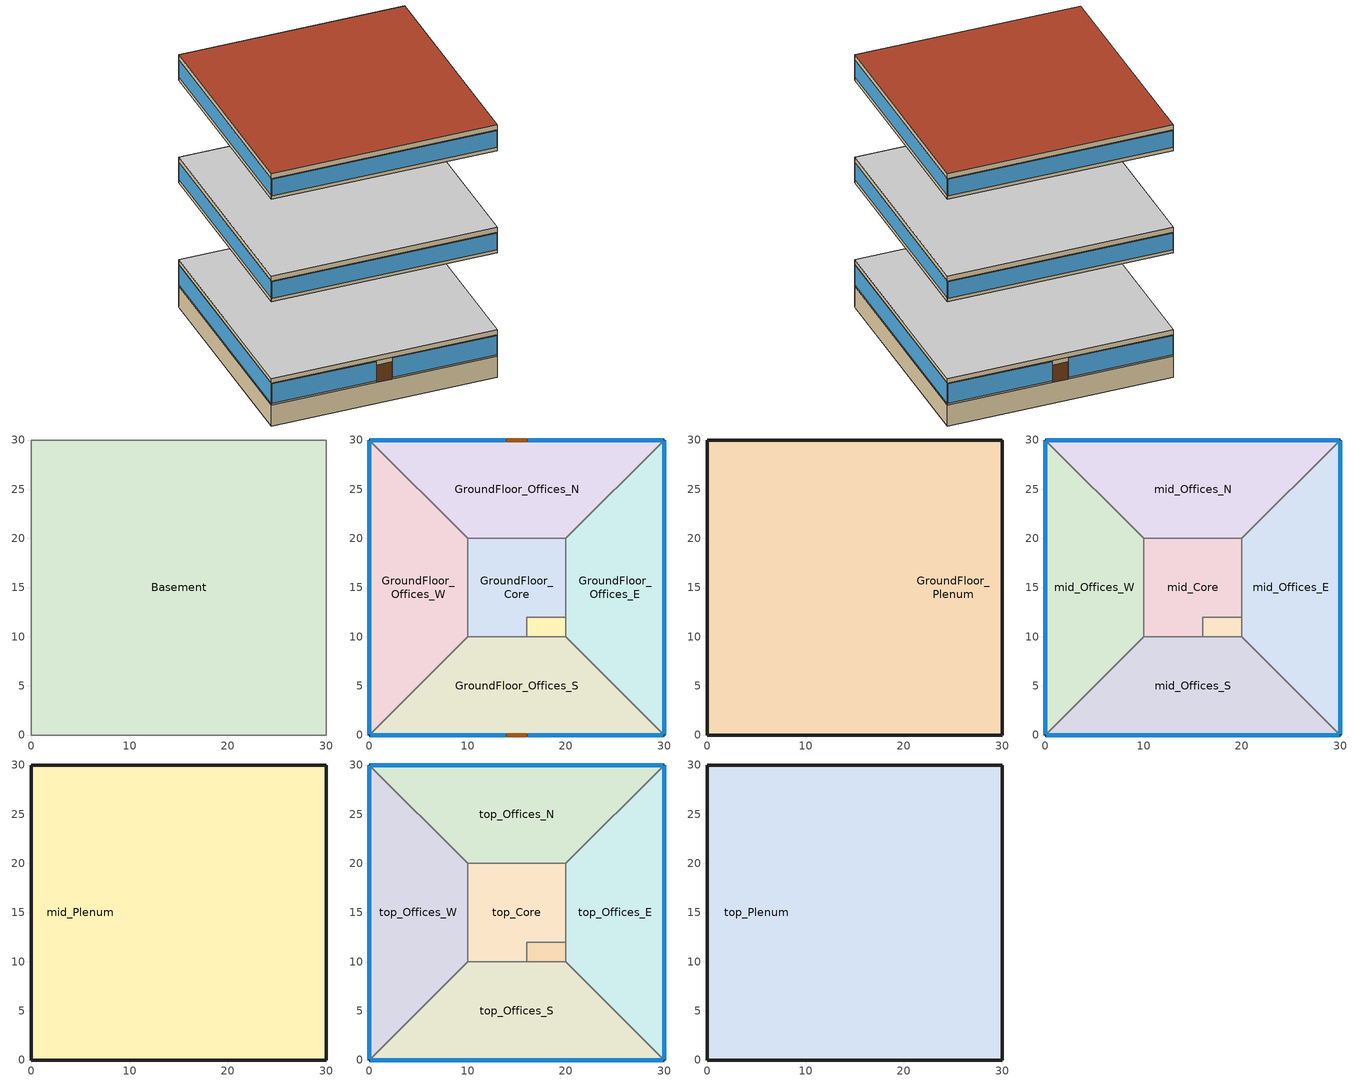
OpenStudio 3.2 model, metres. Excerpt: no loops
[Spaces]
Basement
 floor adiabatic: 30,30 30,0 0,0 0,30 z-3
 wall adiabatic: 30,0 30,30 0,30 0,0 30,0 z-3:0
GroundFloor_Core
 floor to Basement: 20,20 20,12 16,12 16,10 10,10 10,20 z0
 wall to GroundFloor_Offices_W: 10,20 10,10 z0:3.15
 wall to GroundFloor_DataCenter: 16,10 16,12 20,12 z0:3.15
 wall to GroundFloor_Offices_E: 20,12 20,20 z0:3.15
 wall to GroundFloor_Offices_N: 20,20 10,20 z0:3.15
 wall to GroundFloor_Offices_S: 10,10 16,10 z0:3.15
GroundFloor_Offices_W
 floor to Basement: 0,30 10,20 10,10 0,0 z0
 wall outside: 0,30 0,0 z0:3.15
 wall to GroundFloor_Offices_S (Construction Air Boundary): 0,0 10,10 z0:3.15
 wall to GroundFloor_Offices_N (Construction Air Boundary): 10,20 0,30 z0:3.15
 window: 0,29.9 0,0.1 z0.25:3.05
GroundFloor_Offices_N
 floor to Basement: 30,30 20,20 10,20 0,30 z0
 wall outside: 30,30 0,30 z0:3.15
 wall to GroundFloor_Offices_E (Construction Air Boundary): 20,20 30,30 z0:3.15
 window: 29.9,30 16.1,30 / 13.9,30 0.1,30 z0.25:3.05
 door: 16,30 14,30 z0:2.5
GroundFloor_DataCenter
 floor to Basement: 20,12 20,10 16,10 16,12 z0
 wall to GroundFloor_Offices_E: 20,10 20,12 z0:3.15
 wall to GroundFloor_Offices_S: 16,10 20,10 z0:3.15
GroundFloor_Offices_E
 floor to Basement: 30,30 30,0 20,10 20,20 z0
 wall outside: 30,0 30,30 z0:3.15
 wall to GroundFloor_Offices_S (Construction Air Boundary): 20,10 30,0 z0:3.15
 window: 30,0.1 30,29.9 z0.25:3.05
GroundFloor_Offices_S
 floor to Basement: 20,10 30,0 0,0 10,10 z0
 wall outside: 0,0 30,0 z0:3.15
 window: 0.1,0 13.9,0 / 16.1,0 29.9,0 z0.25:3.05
 door: 14,0 16,0 z0:2.5
GroundFloor_Plenum
 floor to GroundFloor_Offices_E: 30,30 30,0 20,10 20,20 z3.15
 floor to GroundFloor_DataCenter: 20,12 20,10 16,10 16,12 z3.15
 floor to GroundFloor_Offices_W: 0,30 10,20 10,10 0,0 z3.15
 floor to GroundFloor_Offices_S: 20,10 30,0 0,0 10,10 z3.15
 floor to GroundFloor_Core: 20,20 20,12 16,12 16,10 10,10 10,20 z3.15
 floor to GroundFloor_Offices_N: 30,30 20,20 10,20 0,30 z3.15
 wall outside: 0,30 0,0 30,0 30,30 0,30 z3.15:3.85
 ceiling adiabatic: 30,0 30,30 0,30 0,0 z3.85
mid_Offices_S
 floor adiabatic: 20,10 30,0 0,0 10,10 z14.95
 wall outside: 0,0 30,0 z14.95:17.95
 wall to mid_Offices_W (Construction Air Boundary): 10,10 0,0 z14.95:17.95
 wall to mid_DataCenter: 20,10 16,10 z14.95:17.95
 wall to mid_Core: 16,10 10,10 z14.95:17.95
 wall to mid_Offices_E (Construction Air Boundary): 30,0 20,10 z14.95:17.95
 window: 0.1,0 29.9,0 z15.45:17.85
mid_DataCenter
 floor adiabatic: 20,12 20,10 16,10 16,12 z14.95
 wall to mid_Core: 20,12 16,12 16,10 z14.95:17.95
 wall to mid_Offices_E: 20,10 20,12 z14.95:17.95
mid_Offices_W
 floor adiabatic: 0,30 10,20 10,10 0,0 z14.95
 wall outside: 0,30 0,0 z14.95:17.95
 wall to mid_Core: 10,10 10,20 z14.95:17.95
 wall to mid_Offices_N (Construction Air Boundary): 10,20 0,30 z14.95:17.95
 window: 0,29.9 0,0.1 z15.45:17.85
mid_Offices_E
 floor adiabatic: 30,30 30,0 20,10 20,20 z14.95
 wall outside: 30,0 30,30 z14.95:17.95
 wall to mid_Offices_N (Construction Air Boundary): 30,30 20,20 z14.95:17.95
 wall to mid_Core: 20,20 20,12 z14.95:17.95
 window: 30,0.1 30,29.9 z15.45:17.85
mid_Core
 floor adiabatic: 20,20 20,12 16,12 16,10 10,10 10,20 z14.95
 wall to mid_Offices_N: 20,20 10,20 z14.95:17.95
mid_Offices_N
 floor adiabatic: 30,30 20,20 10,20 0,30 z14.95
 wall outside: 30,30 0,30 z14.95:17.95
 window: 29.9,30 0.1,30 z15.45:17.85
mid_Plenum
 floor to mid_Offices_W: 0,30 10,20 10,10 0,0 z17.95
 floor to mid_DataCenter: 20,12 20,10 16,10 16,12 z17.95
 floor to mid_Offices_S: 20,10 30,0 0,0 10,10 z17.95
 floor to mid_Core: 20,20 20,12 16,12 16,10 10,10 10,20 z17.95
 floor to mid_Offices_N: 30,30 20,20 10,20 0,30 z17.95
 floor to mid_Offices_E: 30,30 30,0 20,10 20,20 z17.95
 wall outside: 30,0 30,30 0,30 0,0 30,0 z17.95:18.65
 ceiling adiabatic: 30,0 30,30 0,30 0,0 z18.65
top_Offices_E
 floor adiabatic: 30,30 30,0 20,10 20,20 z29.75
 wall outside: 30,0 30,30 z29.75:32.75
 wall to top_Offices_S (Construction Air Boundary): 20,10 30,0 z29.75:32.75
 wall to top_DataCenter: 20,12 20,10 z29.75:32.75
 wall to top_Offices_N (Construction Air Boundary): 30,30 20,20 z29.75:32.75
 wall to top_Core: 20,20 20,12 z29.75:32.75
 window: 30,0.1 30,29.9 z30.25:32.65
top_Offices_S
 floor adiabatic: 20,10 30,0 0,0 10,10 z29.75
 wall outside: 0,0 30,0 z29.75:32.75
 wall to top_Offices_W (Construction Air Boundary): 10,10 0,0 z29.75:32.75
 wall to top_DataCenter: 20,10 16,10 z29.75:32.75
 wall to top_Core: 16,10 10,10 z29.75:32.75
 window: 0.1,0 29.9,0 z30.25:32.65
top_DataCenter
 floor adiabatic: 20,12 20,10 16,10 16,12 z29.75
 wall to top_Core: 20,12 16,12 16,10 z29.75:32.75
top_Offices_W
 floor adiabatic: 0,30 10,20 10,10 0,0 z29.75
 wall outside: 0,30 0,0 z29.75:32.75
 wall to top_Core: 10,10 10,20 z29.75:32.75
 wall to top_Offices_N (Construction Air Boundary): 10,20 0,30 z29.75:32.75
 window: 0,29.9 0,0.1 z30.25:32.65
top_Core
 floor adiabatic: 20,20 20,12 16,12 16,10 10,10 10,20 z29.75
 wall to top_Offices_N: 20,20 10,20 z29.75:32.75
top_Offices_N
 floor adiabatic: 30,30 20,20 10,20 0,30 z29.75
 wall outside: 30,30 0,30 z29.75:32.75
 window: 29.9,30 0.1,30 z30.25:32.65
top_Plenum
 floor to top_Offices_W: 0,30 10,20 10,10 0,0 z32.75
 floor to top_DataCenter: 20,12 20,10 16,10 16,12 z32.75
 floor to top_Offices_S: 20,10 30,0 0,0 10,10 z32.75
 floor to top_Core: 20,20 20,12 16,12 16,10 10,10 10,20 z32.75
 floor to top_Offices_N: 30,30 20,20 10,20 0,30 z32.75
 floor to top_Offices_E: 30,30 30,0 20,10 20,20 z32.75
 wall outside: 30,0 30,30 0,30 0,0 30,0 z32.75:33.45
 roof outside: 30,0 30,30 0,30 0,0 z33.45
[Site]
BRUSSELS: Latitude {deg}=50.9; Longitude {deg}=4.53; Time Zone {hr}=1; Elevation {m}=58; Terrain=City
[Building]
Office: North Axis {deg}=0; Nominal Floor to Floor Height {m}=3.7; Space Type=Offices; Default Construction Set=Building_Construction Set; Default Schedule Set=Building; Standards Number of Stories=10; Standards Number of Above Ground Stories=9; Standards Building Type=Office; Nominal Floor to Ceiling Height {m}=3
[ClimateZones]
Climate Zone Institution Name 1=ASHRAE; Climate Zone Document Name 1=ANSI/ASHRAE Standard 169; Climate Zone Document Year 1=2006; Climate Zone Institution Name 2=CEC; Climate Zone Document Name 2=California Climate Zone Descriptions; Climate Zone Document Year 2=1995
[SizingPeriod:DesignDay] Barometric Pressure {Pa}=100630; Wind Direction {deg}=60; Sky Clearness=0; Rain Indicator=0; Snow Indicator=0; Day of Month=21; Daylight Saving Time Indicator=0; Humidity Indicating Type=Wetbulb; Dry-Bulb Temperature Range Modifier Type=DefaultMultipliers
Name | Maximum Dry-Bulb Temperature {C} | Daily Dry-Bulb Temperature Range {deltaC} | Humidity Indicating Conditions at Maximum Dry-Bulb | Wind Speed {m/s} | Month | Day Type | Solar Model Indicator | ASHRAE Taub | ASHRAE Taud
BRUSSELS Ann Htg 99.6% Condns DB | -7.7 | 0 | -7.7 | 3.1 | 1 | WinterDesignDay | ASHRAEClearSky
BRUSSELS Ann Clg .4% Condns DB=>MWB | 29 | 9.2 | 20.1 | 3.3 | 7 | SummerDesignDay | ASHRAETau | 0.47 | 1.919
[Material]
Name | Roughness | Thickness {m} | Conductivity {W/m-K} | Density {kg/m3} | Specific Heat {J/kg-K} | Thermal Absorptance | Solar Absorptance | Visible Absorptance
Std Wood | MediumSmooth | 0.15 | 0.12 | 540 | 1210 | 0.9 | 0.7 | 0.7
F13 Built-up roofing | Rough | 0.0095 | 0.16 | 1120 | 1460 | 0.9 | 0.7
Gypsum_13mm | Smooth | 0.0127 | 0.16 | 800 | 1090 | 0.9 | 0.7 | 0.5
_Floor_Concrete200mm | MediumRough | 0.2 | 1.4 | 2100 | 840
METAL Door Medium 18Ga_1; METAL Door Medium 18Ga_2 | Smooth | 0.0013106 | 45.3149 | 7833.03 | 502.08 | 0.8 | 0.5 | 0.5
_Spandrel_Equivalent | Smooth | 0.205 | 0.081 | 536 | 1085
_Ceiling | Smooth | 0.02 | 0.057 | 288 | 1339 |  |  | 0.2
_Wall_Concrete300mm | MediumRough | 0.3 | 1.4 | 2100 | 840
[Material:NoMass]
Name | Roughness | Thermal Resistance {m2-K/W} | Thermal Absorptance | Solar Absorptance | Visible Absorptance
Carpet pad | VeryRough | 0.22 | 0.9 | 0.7 | 0.8
Roof_Insulation | MediumSmooth | 5.31 | 0.9 | 0.7 | 0.7
AIR [4] | Smooth | 0.293129 | 0.8 | 0.5 | 0.5
[Construction]
_WoodFurnitures: Std Wood
_DropCeiling: _Ceiling
_ConcreteSlab_200mm: _Floor_Concrete200mm
_Concrete_300mm: _Wall_Concrete300mm
_Roof: F13 Built-up roofing, Roof_Insulation, _Floor_Concrete200mm
_ConcreteAndCarpet: Carpet pad, _Floor_Concrete200mm
_Gypsum13_Concrete200mm_Gypsum13: Gypsum_13mm, _Floor_Concrete200mm, Gypsum_13mm
_ExtDoor_Main entrance; sg_2_coated: SG_2_coated
_Door_Metal: METAL Door Medium 18Ga_1, AIR [4], METAL Door Medium 18Ga_2
_Spandrel_Equivalent: _Spandrel_Equivalent
dg_init_bronze: DG_init_bronze
[DefaultConstructionSet]
Name | Default Exterior Surface Constructions | Default Interior Surface Constructions | Default Ground Contact Surface Constructions | Default Exterior SubSurface Constructions | Default Interior SubSurface Constructions | Adiabatic Surface Construction
Building_Construction Set | Default Surface Constructions 4 | Default Surface Constructions 5 | Default Surface Constructions 6 | Default Sub Surface Constructions 3 | Default Sub Surface Constructions 4 | _Concrete_300mm
Basement_Construction Set | Default Surface Constructions 1 | Default Surface Constructions 2 | Default Surface Constructions 3 | Default Sub Surface Constructions 1 | Default Sub Surface Constructions 2
Plenum_Construction Set | Default Surface Constructions 16 | Default Surface Constructions 17 | Default Surface Constructions 18 | Default Sub Surface Constructions 11 | Default Sub Surface Constructions 12 | _ConcreteSlab_200mm
Offices_North_Construction Set | Default Surface Constructions 19 | Default Surface Constructions 20 | Default Surface Constructions 21 | Default Sub Surface Constructions 13 | Default Sub Surface Constructions 14
[DefaultSurfaceConstructions]
Name | Roof Ceiling Construction | Floor Construction | Wall Construction
Default Surface Constructions 1; Default Surface Constructions 3; Default Surface Constructions 6; Default Surface Constructions 16; Default Surface Constructions 18; Default Surface Constructions 19; Default Surface Constructions 20; Default Surface Constructions 21
Default Surface Constructions 2 | _ConcreteAndCarpet
Default Surface Constructions 4 | _Roof | _ConcreteAndCarpet | _Spandrel_Equivalent
Default Surface Constructions 5 | _DropCeiling | _ConcreteAndCarpet | _Gypsum13_Concrete200mm_Gypsum13
Default Surface Constructions 17 |  | _DropCeiling
[DefaultSubSurfaceConstructions]
Name | Fixed Window Construction | Door Construction
Default Sub Surface Constructions 1; Default Sub Surface Constructions 2; Default Sub Surface Constructions 11; Default Sub Surface Constructions 12; Default Sub Surface Constructions 14
Default Sub Surface Constructions 3 | dg_init_bronze | _ExtDoor_Main entrance
Default Sub Surface Constructions 4 |  | _Door_Metal
Default Sub Surface Constructions 13 | dg_init_bronze
[Construction:AirBoundary]
Construction Air Boundary: 0
[WindowMaterial:Shade]
Isotiss_Thermal Curtain and Air Wall: Solar Transmittance=0.12; Solar Reflectance=0.71; Visible Transmittance=0.12; Visible Reflectance=0.7; Thermal Hemispherical Emissivity=0.9; Thermal Transmittance=0.05; Thickness {m}=0.01; Conductivity {W/m-K}=0.046
[WindowMaterial:SimpleGlazingSystem]
Name | U-Factor {W/m2-K} | Solar Heat Gain Coefficient | Visible Transmittance
DG_init_bronze | 2.71 | 0.46 | 0.36
SG_2_coated | 3.1 | 0.4 | 0.7
[ThermalZone] Use Ideal Air Loads=No
Name | Multiplier | Primary Daylighting Control | Fraction of Zone Controlled by Primary Daylighting Control | Thermostat | Humidistat
top_Offices_W_TZ | 1 | top_Offices_W daylighting control | 1 | Perimeter_mid_ZN_4 DualSPSched | Zone Control Humidistat 21
Basement_TZ | 1 |  |  | Basement DualSPSched | Zone Control Humidistat 1
GroundFloor_Core_TZ | 1 |  |  | Core_bottom DualSPSched | Zone Control Humidistat 2
top_Core_TZ | 1 |  |  | Core_mid DualSPSched | Zone Control Humidistat 16
GroundFloor_Offices_N_TZ | 1 |  | 1 | Perimeter_bot_ZN_3 DualSPSched | Zone Control Humidistat 6
GroundFloor_Offices_E_TZ | 1 | GroundFloor_Offices_E daylighting control | 1 | Perimeter_bot_ZN_2 DualSPSched | Zone Control Humidistat 5
GroundFloor_Hall_S_TZ | 1 | GroundFloor_Offices_S daylighting control | 1 | Perimeter_bot_ZN_1 DualSPSched | Zone Control Humidistat 4
GroundFloor_Offices_W_TZ | 1 | GroundFloor_Offices_W daylighting control | 1 | Perimeter_bot_ZN_4 DualSPSched | Zone Control Humidistat 7
top_Offices_N_TZ | 1 |  | 1 | Perimeter_mid_ZN_3 DualSPSched | Zone Control Humidistat 19
top_Offices_E_TZ | 1 | top_Offices_E daylighting control | 1 | Perimeter_mid_ZN_2 DualSPSched | Zone Control Humidistat 18
top_Offices_S_TZ | 1 | top_Offices_S daylighting control | 1 | Perimeter_mid_ZN_1 DualSPSched | Zone Control Humidistat 20
GroundFloor_Plenum_TZ | 1 |  |  | Thermostat Setpoint Dual Setpoint 1 | Zone Control Humidistat 8
mid_Plenum_TZ | 7 |  |  | Thermostat Setpoint Dual Setpoint 2 | Zone Control Humidistat 15
top_Plenum_TZ | 1 |  |  | Thermostat Setpoint Dual Setpoint 3 | Zone Control Humidistat 22
GroundFloor_DataCenter_TZ | 1 |  |  | DataCenter Cooling Setpoints Dual SP Control | Zone Control Humidistat 3
top_DataCenter_TZ | 1 |  |  | ThermostatSetpoint:DualSetpoint #1 | Zone Control Humidistat 17
mid_Offices_W_TZ | 7 | mid_Offices_W daylighting control | 1 | Perimeter_mid_ZN_4 DualSPSched 1 | Zone Control Humidistat 14
mid_Core_TZ | 7 |  |  | Core_mid DualSPSched 1 | Zone Control Humidistat 9
mid_Offices_N_TZ | 7 |  | 1 | Perimeter_mid_ZN_3 DualSPSched 1 | Zone Control Humidistat 12
mid_Offices_S_TZ | 7 | mid_Offices_S daylighting control | 1 | Perimeter_mid_ZN_1 DualSPSched 1 | Zone Control Humidistat 13
mid_DataCenter_TZ | 7 |  |  | ThermostatSetpoint:DualSetpoint #4 | Zone Control Humidistat 10
mid_Offices_E_TZ | 7 | mid_Offices_E daylighting control | 1 | Perimeter_mid_ZN_2 DualSPSched 1 | Zone Control Humidistat 11
[Sizing:Zone] Zone Cooling Design Supply Air Temperature Input Method=SupplyAirTemperature; Zone Cooling Design Supply Air Temperature {C}=13; Zone Cooling Design Supply Air Temperature Difference {deltaC}=11.11; Zone Heating Design Supply Air Temperature Input Method=SupplyAirTemperature; Zone Heating Design Supply Air Temperature {C}=40; Zone Heating Design Supply Air Temperature Difference {deltaC}=11.11; Zone Cooling Design Supply Air Humidity Ratio {kg-H2O/kg-air}=0.0085; Zone Heating Design Supply Air Humidity Ratio {kg-H2O/kg-air}=0.008; Cooling Design Air Flow Method=DesignDay; Heating Design Air Flow Method=DesignDay; Account for Dedicated Outdoor Air System=No; Dedicated Outdoor Air System Control Strategy=NeutralSupplyAir; Dedicated Outdoor Air Low Setpoint Temperature for Design {C}=autosize; Dedicated Outdoor Air High Setpoint Temperature for Design {C}=autosize
Name | Cooling Design Air Flow Rate {m3/s} | Cooling Minimum Air Flow {m3/s} | Cooling Minimum Air Flow Fraction | Heating Design Air Flow Rate {m3/s}
Basement_TZ | 0 | 0 | 0 | 0
GroundFloor_Plenum_TZ; mid_Plenum_TZ; top_Plenum_TZ
[ThermostatSetpoint:DualSetpoint]
Name | Heating Setpoint Temperature Schedule | Cooling Setpoint Temperature Schedule
Perimeter_mid_ZN_4 DualSPSched; Core_bottom DualSPSched; Core_mid DualSPSched; Perimeter_bot_ZN_3 DualSPSched; Perimeter_bot_ZN_2 DualSPSched; Perimeter_bot_ZN_1 DualSPSched; Perimeter_bot_ZN_4 DualSPSched; Perimeter_mid_ZN_3 DualSPSched; Perimeter_mid_ZN_2 DualSPSched; Perimeter_mid_ZN_1 DualSPSched; Perimeter_mid_ZN_4 DualSPSched 1; Core_mid DualSPSched 1; Perimeter_mid_ZN_3 DualSPSched 1; Perimeter_mid_ZN_1 DualSPSched 1; Perimeter_mid_ZN_2 DualSPSched 1 | _Heating_21 | _Cooling_26
Basement DualSPSched; Thermostat Setpoint Dual Setpoint 1; Thermostat Setpoint Dual Setpoint 2; Thermostat Setpoint Dual Setpoint 3
DataCenter Cooling Setpoints Dual SP Control; ThermostatSetpoint:DualSetpoint #1; ThermostatSetpoint:DualSetpoint #4 | Heating_DC | Cooling_DC
[InternalMass:Definition] Construction=_WoodFurnitures
Name | Design Level Calculation Method | Surface Area {m2} | Surface Area per Person {m2/person}
Core_InternalMass | SurfaceArea | 10
Offices_InternalMass | SurfaceArea/Person |  | 2
[People:Definition] Fraction Radiant=0.3; Mean Radiant Temperature Calculation Type=ZoneAveraged
Name | Number of People Calculation Method | People per Space Floor Area {person/m2} | Enable ASHRAE 55 Comfort Warnings | Thermal Comfort Model Type 1 | Space Floor Area per Person {m2/person} | Thermal Comfort Model Type 2
Basement_Density | People/Area | 0 | No | AdaptiveCEN15251
Core_Density | Area/Person |  | Yes | AdaptiveCEN15251 | 2
Offices_Density | Area/Person |  | Yes | AdaptiveASH55 | 10 | AdaptiveCEN15251
[Lights:Definition] Design Level Calculation Method=Watts/Area; Fraction Visible=0.18; Return Air Fraction=0; Return Air Fraction Calculated from Plenum Temperature=No
Name | Watts per Space Floor Area {W/m2} | Fraction Radiant
Basement_Suspended lighting | 3 | 0.42
Core_Recessed ligting | 6 | 0.37
Offices_Recessed ligting | 8 | 0.37
DataCenter_Recessed ligting | 0 | 0.37
[ElectricEquipment:Definition] Fraction Latent=0; Fraction Lost=0
Name | Design Level Calculation Method | Design Level {W} | Fraction Radiant | Watts per Space Floor Area {W/m2} | Watts per Person {W/person}
Core_Equipments_Elevators | EquipmentLevel | 80 | 0.5
Core_Equipments_Plug | Watts/Area |  | 0.5 | 3
Office_Equipments_Plugs | Watts/Person |  | 0.22 |  | 150
DataCenter_Plugs | Watts/Area |  | 0.5 | 200
[Exterior:FuelEquipment:Definition]
Name | Design Level {W}
Elevators Definition | 244444
Elevators_Lights_Fan Definition | 752
[Exterior:FuelEquipment] Fuel Use Type=Electricity
Name | Exterior Fuel Equipment Definition | Schedule
Elevators | Elevators Definition | BLDG_ELEVATORS
Elevators_Lights_Fan | Elevators_Lights_Fan Definition | ELEV_LIGHT_FAN_SCH_ADD_DF
[DesignSpecification:OutdoorAir] Outdoor Air Flow Rate {m3/s}=0
Name | Outdoor Air Flow per Floor Area {m3/s-m2} | Outdoor Air Flow per Person {m3/s-person} | Outdoor Air Method | Outdoor Air Flow Air Changes per Hour {1/hr}
DSOA Basement | 0.00031
DSOA Core | 0 | 0.0007
DSOA_Offices | 0 | 0.006
DSOA DataCenter | 0.00043 | 0 | Sum | 0
DSOA_Hall to per-area to per-area to per-area | 0.00040625 | 0 | Sum | 0
DSOA_Offices to per-area to per-area to per-area | 0.00075 | 0 | Sum | 0
[Space]
Name | Space Type | Building Story | Thermal Zone | Design Specification Outdoor Air Object | Part of Total Floor Area
Basement | Basement spaces | Basement 1 | Basement_TZ | DSOA Basement
GroundFloor_Plenum | Plenums | Building Story 1 | GroundFloor_Plenum_TZ |  | No
mid_Offices_S | Offices | Building Story 2 | mid_Offices_S_TZ | DSOA_Offices to per-area to per-area to per-area
mid_DataCenter | Data Centers | Building Story 2 | mid_DataCenter_TZ
mid_Offices_W | Offices | Building Story 2 | mid_Offices_W_TZ | DSOA_Offices to per-area to per-area to per-area
mid_Offices_E | Offices | Building Story 2 | mid_Offices_E_TZ | DSOA_Offices to per-area to per-area to per-area
mid_Core | Core spaces | Building Story 2 | mid_Core_TZ
mid_Plenum | Plenums | Building Story 2 | mid_Plenum_TZ |  | No
mid_Offices_N | Offices North | Building Story 2 | mid_Offices_N_TZ | DSOA_Offices to per-area to per-area to per-area
top_Plenum | Plenums | Building Story 3 | top_Plenum_TZ |  | No
GroundFloor_Core | Core spaces | Building Story 1 | GroundFloor_Core_TZ | DSOA Core
GroundFloor_Offices_W |  | Building Story 1 | GroundFloor_Offices_W_TZ | DSOA_Offices to per-area to per-area to per-area
GroundFloor_Offices_N | Offices North | Building Story 1 | GroundFloor_Offices_N_TZ | DSOA_Offices to per-area to per-area to per-area
GroundFloor_DataCenter | Data Centers | Building Story 1 | GroundFloor_DataCenter_TZ
GroundFloor_Offices_E |  | Building Story 1 | GroundFloor_Offices_E_TZ | DSOA_Offices to per-area to per-area to per-area
GroundFloor_Offices_S | Offices | Building Story 1 | GroundFloor_Hall_S_TZ | DSOA_Hall to per-area to per-area to per-area
top_Offices_E | Offices | Building Story 3 | top_Offices_E_TZ | DSOA_Offices to per-area to per-area to per-area
top_Offices_S | Offices | Building Story 3 | top_Offices_S_TZ | DSOA_Offices to per-area to per-area to per-area
top_DataCenter | Data Centers | Building Story 3 | top_DataCenter_TZ
top_Offices_W | Offices | Building Story 3 | top_Offices_W_TZ | DSOA_Offices to per-area to per-area to per-area
top_Core | Core spaces | Building Story 3 | top_Core_TZ
top_Offices_N | Offices North | Building Story 3 | top_Offices_N_TZ | DSOA_Offices to per-area to per-area to per-area
Space 1
[DefaultScheduleSet]
Corridors: People Activity Level Schedule=_Activity_corridors_People; Other Equipment Schedule=_Elevators
Data Center: Lighting Schedule=_Lighting_DC; Electric Equipment Schedule=_Equipments_DC
Basement: People Activity Level Schedule=_Activity_corridors_People; Lighting Schedule=_Lighting_Basement; Number of People Schedule=_Occupancy_Misc
Building: People Activity Level Schedule=_Activity_Office_People; Lighting Schedule=_Lighting; Number of People Schedule=_Occupancy_Offices_full; Hours of Operation Schedule=HVAC_Operation; Infiltration Schedule=_Infil_Quarter On
Offices: Electric Equipment Schedule=_Office_Equipments_full
[SpaceType]
Name | Default Schedule Set | Design Specification Outdoor Air Object | Default Construction Set
Offices | Offices | DSOA_Offices
Core spaces | Corridors | DSOA Core
Data Centers | Data Center | DSOA DataCenter
Basement spaces | Basement | DSOA Basement
Plenums |  |  | Plenum_Construction Set
Offices North | Offices | DSOA_Offices | Offices_North_Construction Set
[BuildingStory]
Name | Nominal Z Coordinate {m} | Nominal Floor to Floor Height {m} | Default Construction Set
Basement 1 | -3 | 3 | Basement_Construction Set
Building Story 2 | 14.95 | 3.85
Building Story 3 | 29.75 | 3.85
Building Story 1 | 0 | 3.85
[SpaceInfiltration:DesignFlowRate] Design Flow Rate Calculation Method=Flow/ExteriorArea; Flow per Exterior Surface Area {m3/s-m2}=0.0003
Name | Space or SpaceType
Offices_Infiltration | Offices
Basement_Infiltration | Basement spaces
Offices_Infiltration 1 | Offices North
[People] Multiplier=1
Name | People Definition | Space or SpaceType
People 1 | Basement_Density | Basement spaces
People 2 | Core_Density | Core spaces
People 5 | Offices_Density | Offices
People 6 | Offices_Density | Offices North
[Lights] Fraction Replaceable=1
Name | Lights Definition | Space or SpaceType
Lights 1 | Basement_Suspended lighting | Basement spaces
Lights 2 | Core_Recessed ligting | Core spaces
Lights 3 | DataCenter_Recessed ligting | Data Centers
Lights 5 | Offices_Recessed ligting | Offices
Lights 6 | Offices_Recessed ligting | Offices North
[ElectricEquipment]
Name | Electric Equipment Definition | Space or SpaceType
Electric Equipment 2 | Core_Equipments_Elevators | Core spaces
Electric Equipment 3 | Core_Equipments_Plug | Core spaces
Electric Equipment 4 | DataCenter_Plugs | Data Centers
Electric Equipment 6 | Office_Equipments_Plugs | Offices
Electric Equipment 7 | Office_Equipments_Plugs | Offices North
[InternalMass] Multiplier=1
Name | Internal Mass Definition | Space or SpaceType
Internal Mass 1 | Core_InternalMass | Core spaces
Internal Mass 3 | Offices_InternalMass | Offices
Internal Mass 4 | Offices_InternalMass | Offices North
[AvailabilityManager:NightCycle] Applicability Schedule=Always On Discrete; Control Type=CycleOnAny; Thermostat Tolerance {deltaC}=1; Cycling Run Time {s}=3600
Availability Manager Night Cycle 1; Availability Manager Night Cycle 2; Availability Manager Night Cycle 3; Availability Manager Night Cycle 4; Availability Manager Night Cycle 5; Availability Manager Night Cycle 6; Availability Manager Night Cycle 7; Availability Manager Night Cycle 8
[ZoneControl:Humidistat]
Zone Control Humidistat 1; Zone Control Humidistat 2; Zone Control Humidistat 3; Zone Control Humidistat 4; Zone Control Humidistat 5; Zone Control Humidistat 6; Zone Control Humidistat 7; Zone Control Humidistat 8; Zone Control Humidistat 9; Zone Control Humidistat 10; Zone Control Humidistat 11; Zone Control Humidistat 12; Zone Control Humidistat 13; Zone Control Humidistat 14; Zone Control Humidistat 15; Zone Control Humidistat 16; Zone Control Humidistat 17; Zone Control Humidistat 18; Zone Control Humidistat 19; Zone Control Humidistat 20; Zone Control Humidistat 21; Zone Control Humidistat 22
[ShadingControl] Shading Type=InteriorShade; Shading Device Material=Isotiss_Thermal Curtain and Air Wall; Shading Control Type=OnNightIfLowOutdoorTempAndOffDay; Schedule=Thermal curtain_Off; Setpoint=15; Shading Control Is Scheduled=Yes; Multiple Surface Control Type=Group
Name | Sub Surface Name 1 | Sub Surface Name 2
GroundFloor_Offices_E_Shading_Control | GroundFloor_E_Window
GroundFloor_Hall_S_Shading_Control | GroundFloor_S_Window 1 | GroundFloor_S_Window 2
GroundFloor_Offices_W_Shading_Control | GroundFloor_W_Window
mid_Offices_E_Shading_Control | mid_E_Window
mid_Offices_S_Shading_Control | mid_S_Window
mid_Offices_W_Shading_Control | mid_W_Window
top_Offices_E_Shading_Control | top_E_Window
top_Offices_S_Shading_Control | top_S_Window
top_Offices_W_Shading_Control | top_W_Window
[EnergyManagementSystem:Sensor] Output Variable or Output Meter Index Key=Environment; Output Variable or Output Meter=Site Outdoor Air Drybulb Temperature
OAT; OAT_1; OAT_2
[EnergyManagementSystem:Actuator] Actuated Component Type=Schedule:Year; Actuated Component Control Type=Schedule Value
Name | Actuated Component
SYS15ZoneDOASHtgSch0; SYS15ZoneDOASHtgSch0_1; SYS15ZoneDOASHtgSch0_2 | _Heating_21
SYS15ZoneDOASClgSch0; SYS15ZoneDOASClgSch0_1; SYS15ZoneDOASClgSch0_2 | _Cooling_26
[EnergyManagementSystem:Program]
SYS15ZoneDOASOptimumStartProg0: IF DaylightSavings==0 && DayOfWeek>1 && Hour==5 && OAT<23.9 && OAT>1.7; SET SYS15ZoneDOASClgSch0 = 29.4; SET SYS15ZoneDOASHtgSch0 = 15.6; ELSEIF DaylightSavings==0 && DayOfWeek==1 && Hour==7 && OAT<23.9 && OAT>1.7; SET SYS15ZoneDOASClgSch0 = 29.4; SET SYS15ZoneDOASHtgSch0 = 15.6; ELSEIF DaylightSavings==1 && DayOfWeek>1 && Hour==4 && OAT<23.9 && OAT>1.7; SET SYS15ZoneDOASClgSch0 = 29.4; SET SYS15ZoneDOASHtgSch0 = 15.6; ELSEIF DaylightSavings==1 && DayOfWeek==1 && Hour==6 && OAT<23.9 && OAT>1.7; SET SYS15ZoneDOASClgSch0 = 29.4; SET SYS15ZoneDOASHtgSch0 = 15.6; ELSE; SET SYS15ZoneDOASClgSch0 = NULL; SET SYS15ZoneDOASHtgSch0 = NULL; ENDIF
SYS15ZoneDOASOptimumStartProg0_1: IF DaylightSavings==0 && DayOfWeek>1 && Hour==5 && OAT_1<23.9 && OAT_1>1.7; SET SYS15ZoneDOASClgSch0_1 = 29.4; SET SYS15ZoneDOASHtgSch0_1 = 15.6; ELSEIF DaylightSavings==0 && DayOfWeek==1 && Hour==7 && OAT_1<23.9 && OAT_1>1.7; SET SYS15ZoneDOASClgSch0_1 = 29.4; SET SYS15ZoneDOASHtgSch0_1 = 15.6; ELSEIF DaylightSavings==1 && DayOfWeek>1 && Hour==4 && OAT_1<23.9 && OAT_1>1.7; SET SYS15ZoneDOASClgSch0_1 = 29.4; SET SYS15ZoneDOASHtgSch0_1 = 15.6; ELSEIF DaylightSavings==1 && DayOfWeek==1 && Hour==6 && OAT_1<23.9 && OAT_1>1.7; SET SYS15ZoneDOASClgSch0_1 = 29.4; SET SYS15ZoneDOASHtgSch0_1 = 15.6; ELSE; SET SYS15ZoneDOASClgSch0_1 = NULL; SET SYS15ZoneDOASHtgSch0_1 = NULL; ENDIF
SYS15ZoneDOASOptimumStartProg0_2: IF DaylightSavings==0 && DayOfWeek>1 && Hour==5 && OAT_2<23.9 && OAT_2>1.7; SET SYS15ZoneDOASClgSch0_2 = 29.4; SET SYS15ZoneDOASHtgSch0_2 = 15.6; ELSEIF DaylightSavings==0 && DayOfWeek==1 && Hour==7 && OAT_2<23.9 && OAT_2>1.7; SET SYS15ZoneDOASClgSch0_2 = 29.4; SET SYS15ZoneDOASHtgSch0_2 = 15.6; ELSEIF DaylightSavings==1 && DayOfWeek>1 && Hour==4 && OAT_2<23.9 && OAT_2>1.7; SET SYS15ZoneDOASClgSch0_2 = 29.4; SET SYS15ZoneDOASHtgSch0_2 = 15.6; ELSEIF DaylightSavings==1 && DayOfWeek==1 && Hour==6 && OAT_2<23.9 && OAT_2>1.7; SET SYS15ZoneDOASClgSch0_2 = 29.4; SET SYS15ZoneDOASHtgSch0_2 = 15.6; ELSE; SET SYS15ZoneDOASClgSch0_2 = NULL; SET SYS15ZoneDOASHtgSch0_2 = NULL; ENDIF
[EnergyManagementSystem:ProgramCallingManager]
SYS15ZoneDOASOptimumStartCallingManager0: BeginTimestepBeforePredictor; SYS15ZoneDOASOptimumStartProg0
SYS15ZoneDOASOptimumStartCallingManager0 1: BeginTimestepBeforePredictor; SYS15ZoneDOASOptimumStartProg0_1
SYS15ZoneDOASOptimumStartCallingManager0 2: BeginTimestepBeforePredictor; SYS15ZoneDOASOptimumStartProg0_2
[Daylighting:Control] Position Z-Coordinate {m}=0.762; Illuminance Setpoint {lux}=484.376; Lighting Control Type=Continuous/Off; Minimum Input Power Fraction for Continuous Dimming Control=0.3; Minimum Light Output Fraction for Continuous Dimming Control=0.2
Name | Space | Position X-Coordinate {m} | Position Y-Coordinate {m}
mid_Offices_S daylighting control | mid_Offices_S | 15 | 5
mid_Offices_W daylighting control | mid_Offices_W | 5 | -15
GroundFloor_Offices_W daylighting control | GroundFloor_Offices_W | 5 | -15
mid_Offices_E daylighting control | mid_Offices_E | -5 | 15
GroundFloor_Offices_E daylighting control | GroundFloor_Offices_E | -5 | 15
GroundFloor_Offices_S daylighting control | GroundFloor_Offices_S | 15 | 5
top_Offices_E daylighting control | top_Offices_E | -5 | 15
top_Offices_S daylighting control | top_Offices_S | 15 | 5
top_Offices_W daylighting control | top_Offices_W | 5 | -15
[Schedule:Compact]
BLDG_ELEVATORS; ELEV_LIGHT_FAN_SCH_ADD_DF: Through: 12/31, For: SummerDesignDay, Until: 24:00, 0.5, For: WinterDesignDay, Until: 24:00, 0.05, For: AllOtherDays, Until: 04:00, 0.05, Until: 05:00, 0.1, Until: 06:00, 0.2, Until: 07:00, 0.4, Until: 09:00, 0.5, Until: 10:00, 0.35, Until: 16:00, 0.15, Until: 17:00, 0.35, Until: 19:00, 0.5, Until: 21:00, 0.4, Until: 22:00, 0.3, Until: 23:00, 0.2, Until: 24:00, 0.1
[Schedule:Constant]
Always On Discrete: Value=1
[Schedule:Day]
Large Office Bldg Occ Default Schedule: 6, 0, 0, 7, 0, 0.1, 8, 0, 0.2, 12, 0, 0.95, 13, 0, 0.5, 17, 0, 0.95, 18, 0, 0.7, 20, 0, 0.4, 22, 0, 0.1, 23, 0, 0.05, 24, 0, 0
Large Office Bldg Occ Summer Design Day; Office Bldg Occ Summer Design Day 1: 6, 0, 0, 22, 0, 1, 24, 0, 0.05
Large Office Bldg Occ Winter Design Day; Large Office Bldg Light Winter Design Day; Large Office Bldg Equip Winter Design Day; Office Bldg Occ Winter Design Day 1; Office Bldg Occ Rule 1 Day Schedule 1; Large Office Bldg Occ Rule 1 Day Schedule 2; Office Bldg Occ Rule 1 Day Schedule 3; Schedule Day 18; Schedule Day 24; Schedule Day 26; Large Office Bldg Light Winter Design Day 1; Large Office Bldg Equip Winter Design Day 1; Large Office Bldg Light Winter Design Day 3; Large Office Bldg Light Rule 1 Day Schedule 8; Large Office Bldg Light Rule 2 Day Schedule 3; Schedule Day 36; Schedule Day 8: 24, 0, 0
Large Office Bldg Occ Rule 1 Day Schedule: 7, 0, 0, 18, 0, 0.05, 24, 0, 0
Large Office Bldg Occ Rule 2 Day Schedule: 7, 0, 0, 8, 0, 0.1, 12, 0, 0.3, 17, 0, 0.1, 19, 0, 0.05, 24, 0, 0
Large Office Activity Default Schedule; Large Office Activity Summer Design Day; Large Office Activity Winter Design Day: 24, 0, 115
Large Office Bldg Light Default Schedule: 6, 0, 0.05, 7, 0, 0.1, 8, 0, 0.3, 18, 0, 0.85, 19, 0, 0.45, 21, 0, 0.3, 22, 0, 0.2, 23, 0, 0.1, 24, 0, 0.05
Large Office Bldg Light Summer Design Day; Large Office Bldg Equip Summer Design Day; Large Office Infil Quarter On Rule 1 Day Schedule; Schedule Day 16; Large Office Bldg Equip Summer Design Day 1; Large Office Bldg Light Summer Design Day 3: 24, 0, 1
Large Office Bldg Light Rule 1 Day Schedule; Large Office Bldg Light Rule 1 Day Schedule 2; Large Office Bldg Light Rule 1 Day Schedule 3; Large Office Bldg Light Rule 1 Day Schedule 4; Large Office Bldg Light Rule 1 Day Schedule 7: 24, 0, 0.05
Large Office Bldg Light Rule 2 Day Schedule: 6, 0, 0.05, 8, 0, 0.1, 12, 0, 0.3, 17, 0, 0.15, 24, 0, 0.05
Large Office Bldg Equip Default Schedule: 6, 0, 0.3, 8, 0, 0.4, 12, 0, 0.85, 13, 0, 0.75, 17, 0, 0.85, 18, 0, 0.5, 19, 0, 0.4, 24, 0, 0.3
Large Office Bldg Equip Rule 1 Day Schedule: 24, 0, 0.3
Large Office Bldg Equip Rule 2 Day Schedule: 7, 0, 0.3, 8, 0, 0.4, 12, 0, 0.5, 19, 0, 0.4, 24, 0, 0.3
Large Office Infil Quarter On Default Schedule: 6, 0, 1, 21, 0, 0.25, 24, 0, 1
Large Office Infil Quarter On Summer Design Day: 6, 0, 1, 22, 0, 0.25, 24, 0, 1
Large Office Infil Quarter On Winter Design Day: 6, 0, 1, 18, 0, 0.25, 24, 0, 1
Large Office Infil Quarter On Rule 2 Day Schedule: 8, 0, 1, 18, 0, 0.25, 24, 0, 1
Office Bldg Occ Default Schedule 1: 6, 0, 0, 7, 0, 0.1, 8, 0, 0.15, 12, 0, 0.7, 13, 0, 0.35, 17, 0, 0.7, 18, 0, 0.5, 20, 0, 0.3, 22, 0, 0.1, 24, 0, 0.05
Office Bldg Occ Rule 2 Day Schedule 1: 7, 0, 0, 8, 0, 0.1, 12, 0, 0.2, 17, 0, 0.1, 19, 0, 0.05, 24, 0, 0
Large Office Bldg Equip Rule 1 Day Schedule 2: 24, 0, 0.2
Schedule Day 1: 7, 0, 0, 8, 0, 0.35, 9, 0, 0.7, 10, 0, 0.45, 11, 0, 0.4, 12, 0, 0.45, 13, 0, 0.6, 14, 0, 0.5, 16, 0, 0.4, 17, 0, 0.5, 18, 0, 0.6, 19, 0, 0.2, 20, 0, 0.1, 22, 0, 0.04, 24, 0, 0
Schedule Day 17; Large Office Bldg Light Summer Design Day 1: 24, 0, 0.5
Schedule Day 22: 7, 0, 0, 9, 0, 0.15, 11, 0, 0.2, 12, 0, 0.25, 13, 0, 0.2, 15, 0, 0.1, 18, 0, 0.05, 24, 0, 0
Large Office Activity Default Schedule 1; Large Office Activity Summer Design Day 1; Large Office Activity Winter Design Day 1: 24, 0, 145
Large Office Bldg Light Default Schedule 1: 6, 0, 0.05, 8, 0, 0.25, 18, 0, 0.5, 20, 0, 0.25, 24, 0, 0.05
Large Office Bldg Light Rule 2 Day Schedule 1: 8, 0, 0.05, 14, 0, 0.1, 24, 0, 0.05
Large Office Bldg Equip Default Schedule 1: 8, 0, 0.75, 18, 0, 0.95, 24, 0, 0.75
Large Office Bldg Equip Rule 1 Day Schedule 3; Large Office Bldg Equip Rule 1 Day Schedule 4; Large Office Bldg Equip Rule 2 Day Schedule 1: 24, 0, 0.75
Large Office Bldg Light Default Schedule 3: 6, 0, 0, 7, 0, 0.1, 15, 45, 0.2, 17, 0, 0.1, 24, 0, 0
Schedule Day 2; Schedule Day 27; Schedule Day 28; Schedule Day 30; Schedule Day 31; Schedule Day 32; Schedule Day 33; Schedule Day 34: 24, 0, 27
Large Office ClgSetp Default Schedule 5: 6, 0, 29, 21, 0, 26, 24, 0, 29
Large Office ClgSetp Summer Design Day 5: 6, 0, 29, 22, 0, 26, 24, 0, 29
Large Office ClgSetp Winter Design Day 5: 24, 0, 25
Large Office ClgSetp Rule 1 Day Schedule 11; Large Office ClgSetp Rule 1 Day Schedule 12: 24, 0, 29
Large Office ClgSetp Rule 2 Day Schedule 5: 8, 0, 29, 18, 0, 26, 24, 0, 29
Schedule Day 3: 6, 0, 0, 21, 0, 1, 24, 0, 0
Schedule Day 38: 8, 0, 0, 18, 0, 1, 24, 0, 0
Large Office HtgSetp Default Schedule 5: 6, 0, 17, 21, 0, 21, 24, 0, 17
Large Office HtgSetp Summer Design Day 5; Large Office HtgSetp Rule 1 Day Schedule 11; Large Office HtgSetp Rule 1 Day Schedule 12: 24, 0, 17
Large Office HtgSetp Winter Design Day 5: 24, 0, 21
Large Office HtgSetp Rule 2 Day Schedule 5: 8, 0, 17, 18, 0, 21, 24, 0, 17
[Schedule:Ruleset]
Name | Default Day Schedule | Summer Design Day Schedule | Winter Design Day Schedule | Holiday Schedule
_Occupancy_Offices_full | Large Office Bldg Occ Default Schedule | Large Office Bldg Occ Summer Design Day | Large Office Bldg Occ Winter Design Day | Large Office Bldg Occ Rule 1 Day Schedule 2
_Activity_Office_People | Large Office Activity Default Schedule | Large Office Activity Summer Design Day | Large Office Activity Winter Design Day
_Lighting | Large Office Bldg Light Default Schedule | Large Office Bldg Light Summer Design Day | Large Office Bldg Light Winter Design Day | Large Office Bldg Light Rule 1 Day Schedule 2
_Office_Equipments_full | Large Office Bldg Equip Default Schedule | Large Office Bldg Equip Summer Design Day | Large Office Bldg Equip Winter Design Day | Large Office Bldg Equip Rule 1 Day Schedule 2
_Infil_Quarter On | Large Office Infil Quarter On Default Schedule | Large Office Infil Quarter On Summer Design Day | Large Office Infil Quarter On Winter Design Day | Schedule Day 16
_Occupancy_Misc | Office Bldg Occ Default Schedule 1 | Office Bldg Occ Summer Design Day 1 | Office Bldg Occ Winter Design Day 1 | Office Bldg Occ Rule 1 Day Schedule 3
_Elevators | Schedule Day 1 | Schedule Day 17 | Schedule Day 18 | Schedule Day 26
_Activity_corridors_People | Large Office Activity Default Schedule 1 | Large Office Activity Summer Design Day 1 | Large Office Activity Winter Design Day 1
_Lighting_Basement | Large Office Bldg Light Default Schedule 1 | Large Office Bldg Light Summer Design Day 1 | Large Office Bldg Light Winter Design Day 1 | Large Office Bldg Light Rule 1 Day Schedule 3
_Equipments_DC | Large Office Bldg Equip Default Schedule 1 | Large Office Bldg Equip Summer Design Day 1 | Large Office Bldg Equip Winter Design Day 1 | Large Office Bldg Equip Rule 1 Day Schedule 3
_Lighting_DC | Large Office Bldg Light Default Schedule 3 | Large Office Bldg Light Summer Design Day 3 | Large Office Bldg Light Winter Design Day 3 | Large Office Bldg Light Rule 1 Day Schedule 7
Cooling_DC | Schedule Day 2 | Schedule Day 30 | Schedule Day 28 | Schedule Day 27
Heating_DC | Schedule Day 31 | Schedule Day 32 | Schedule Day 33 | Schedule Day 34
_Cooling_26 | Large Office ClgSetp Default Schedule 5 | Large Office ClgSetp Summer Design Day 5 | Large Office ClgSetp Winter Design Day 5 | Large Office ClgSetp Rule 1 Day Schedule 11
HVAC_Operation | Schedule Day 3
Thermal curtain_Off | Schedule Day 8
_Heating_21 | Large Office HtgSetp Default Schedule 5 | Large Office HtgSetp Summer Design Day 5 | Large Office HtgSetp Winter Design Day 5 | Large Office HtgSetp Rule 1 Day Schedule 11
[Schedule:Rule]
Name | Schedule Ruleset | Rule Order | Day Schedule | Apply Sunday | Apply Monday | Apply Tuesday | Apply Wednesday | Apply Thursday | Apply Friday | Apply Saturday | Date Specification Type | Start Month | Start Day | End Month | End Day
_Occupancy_Offices_full_Sundays | _Occupancy_Offices_full | 0 | Large Office Bldg Occ Rule 1 Day Schedule | Yes | No | No | No | No | No | No | DateRange | 1 | 1 | 12 | 31
_Occupancy_Offices_full_Saturdays | _Occupancy_Offices_full | 1 | Large Office Bldg Occ Rule 2 Day Schedule | No | No | No | No | No | No | Yes | DateRange | 1 | 1 | 12 | 31
Lighting_Sundays | _Lighting | 0 | Large Office Bldg Light Rule 1 Day Schedule | Yes | No | No | No | No | No | No | DateRange | 1 | 1 | 12 | 31
Lighting_Saturdays | _Lighting | 1 | Large Office Bldg Light Rule 2 Day Schedule | No | No | No | No | No | No | Yes | DateRange | 1 | 1 | 12 | 31
Equipments_Sundays | _Office_Equipments_full | 0 | Large Office Bldg Equip Rule 1 Day Schedule | Yes | No | No | No | No | No | No | DateRange | 1 | 1 | 12 | 31
Equipments_Saturdays | _Office_Equipments_full | 1 | Large Office Bldg Equip Rule 2 Day Schedule | No | No | No | No | No | No | Yes | DateRange | 1 | 1 | 12 | 31
Infil_Sundays | _Infil_Quarter On | 0 | Large Office Infil Quarter On Rule 1 Day Schedule | Yes | No | No | No | No | No | No | DateRange | 1 | 1 | 12 | 31
Infil_Saturdays | _Infil_Quarter On | 1 | Large Office Infil Quarter On Rule 2 Day Schedule | No | No | No | No | No | No | Yes | DateRange | 1 | 1 | 12 | 31
Occupancy_Misc_Sundays | _Occupancy_Misc | 0 | Office Bldg Occ Rule 1 Day Schedule 1 | Yes | No | No | No | No | No | No | DateRange | 1 | 1 | 12 | 31
Occupancy_Misc_Saturdays | _Occupancy_Misc | 1 | Office Bldg Occ Rule 2 Day Schedule 1 | No | No | No | No | No | No | Yes | DateRange | 1 | 1 | 12 | 31
Elevators_Saturdays | _Elevators | 1 | Schedule Day 22 |  |  |  |  |  |  | Yes
Elevators_Sundays | _Elevators | 0 | Schedule Day 24 | Yes
Lighting_Basement_Sundays | _Lighting_Basement | 0 | Large Office Bldg Light Rule 1 Day Schedule 4 | Yes | No | No | No | No | No | No | DateRange | 1 | 1 | 12 | 31
Lighting_Basement_Saturdays | _Lighting_Basement | 1 | Large Office Bldg Light Rule 2 Day Schedule 1 | No | No | No | No | No | No | Yes | DateRange | 1 | 1 | 12 | 31
Equipments_DC_Sundays | _Equipments_DC | 0 | Large Office Bldg Equip Rule 1 Day Schedule 4 | Yes | No | No | No | No | No | No | DateRange | 1 | 1 | 12 | 31
Equipments_DC_Saturdays | _Equipments_DC | 1 | Large Office Bldg Equip Rule 2 Day Schedule 1 | No | No | No | No | No | No | Yes | DateRange | 1 | 1 | 12 | 31
Lighting_DC_Sundays | _Lighting_DC | 0 | Large Office Bldg Light Rule 1 Day Schedule 8 | Yes | No | No | No | No | No | No | DateRange | 1 | 1 | 12 | 31
Lighting_DC_Saturdays | _Lighting_DC | 1 | Large Office Bldg Light Rule 2 Day Schedule 3 | No | No | No | No | No | No | Yes | DateRange | 1 | 1 | 12 | 31
Cooling_26_Sundays | _Cooling_26 | 0 | Large Office ClgSetp Rule 1 Day Schedule 12 | Yes | No | No | No | No | No | No | DateRange | 1 | 1 | 12 | 31
Cooling_26_Saturdays | _Cooling_26 | 1 | Large Office ClgSetp Rule 2 Day Schedule 5 | No | No | No | No | No | No | Yes | DateRange | 1 | 1 | 12 | 31
Sundays | HVAC_Operation | 1 | Schedule Day 36 | Yes | No | No | No | No | No | No
Saturdays | HVAC_Operation | 0 | Schedule Day 38 |  | No | No | No | No | No | Yes
Heating_21_Sundays | _Heating_21 | 0 | Large Office HtgSetp Rule 1 Day Schedule 12 | Yes | No | No | No | No | No | No | DateRange | 1 | 1 | 12 | 31
Heating_21_Saturdays | _Heating_21 | 1 | Large Office HtgSetp Rule 2 Day Schedule 5 | No | No | No | No | No | No | Yes | DateRange | 1 | 1 | 12 | 31
